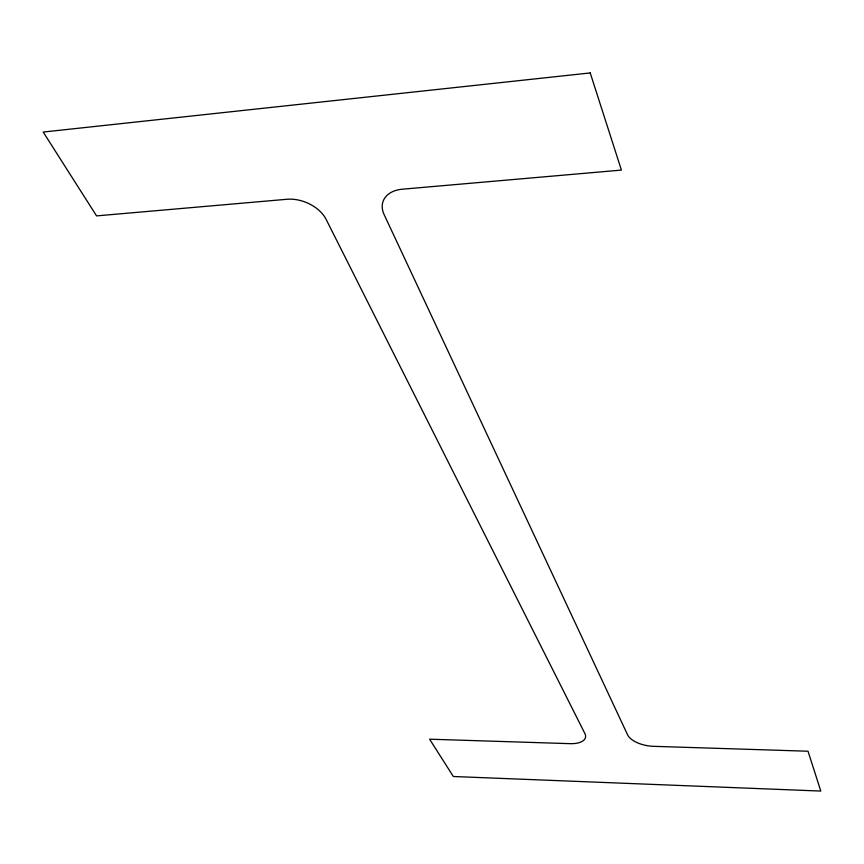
<?xml version="1.0" encoding="UTF-8"?>
<svg xmlns="http://www.w3.org/2000/svg" width="864" height="864" viewBox="0 0 864 864"><rect width="100%" height="100%" fill="white"/><g stroke="black" fill="none" stroke-linecap="round" stroke-linejoin="round"><path stroke-width="1.3" d="M590.22 72.932L43.2 132.052L96.563 215.892L287.042 199.271A30.91 20.293 22.4 0 1 326.106 219.337L584.906 733.568A21.362 10.076 12.1 0 1 570.154 743.666L429.602 739.195L453.341 776.498L820.8 791.068L808.013 751.226L653.357 746.312A21.816 10.39 10.7 0 1 627.599 734.832L384.113 214.574A31.406 21.524 19.6 0 1 402.246 189.216L621.41 170.089L590.22 72.932"/></g></svg>
